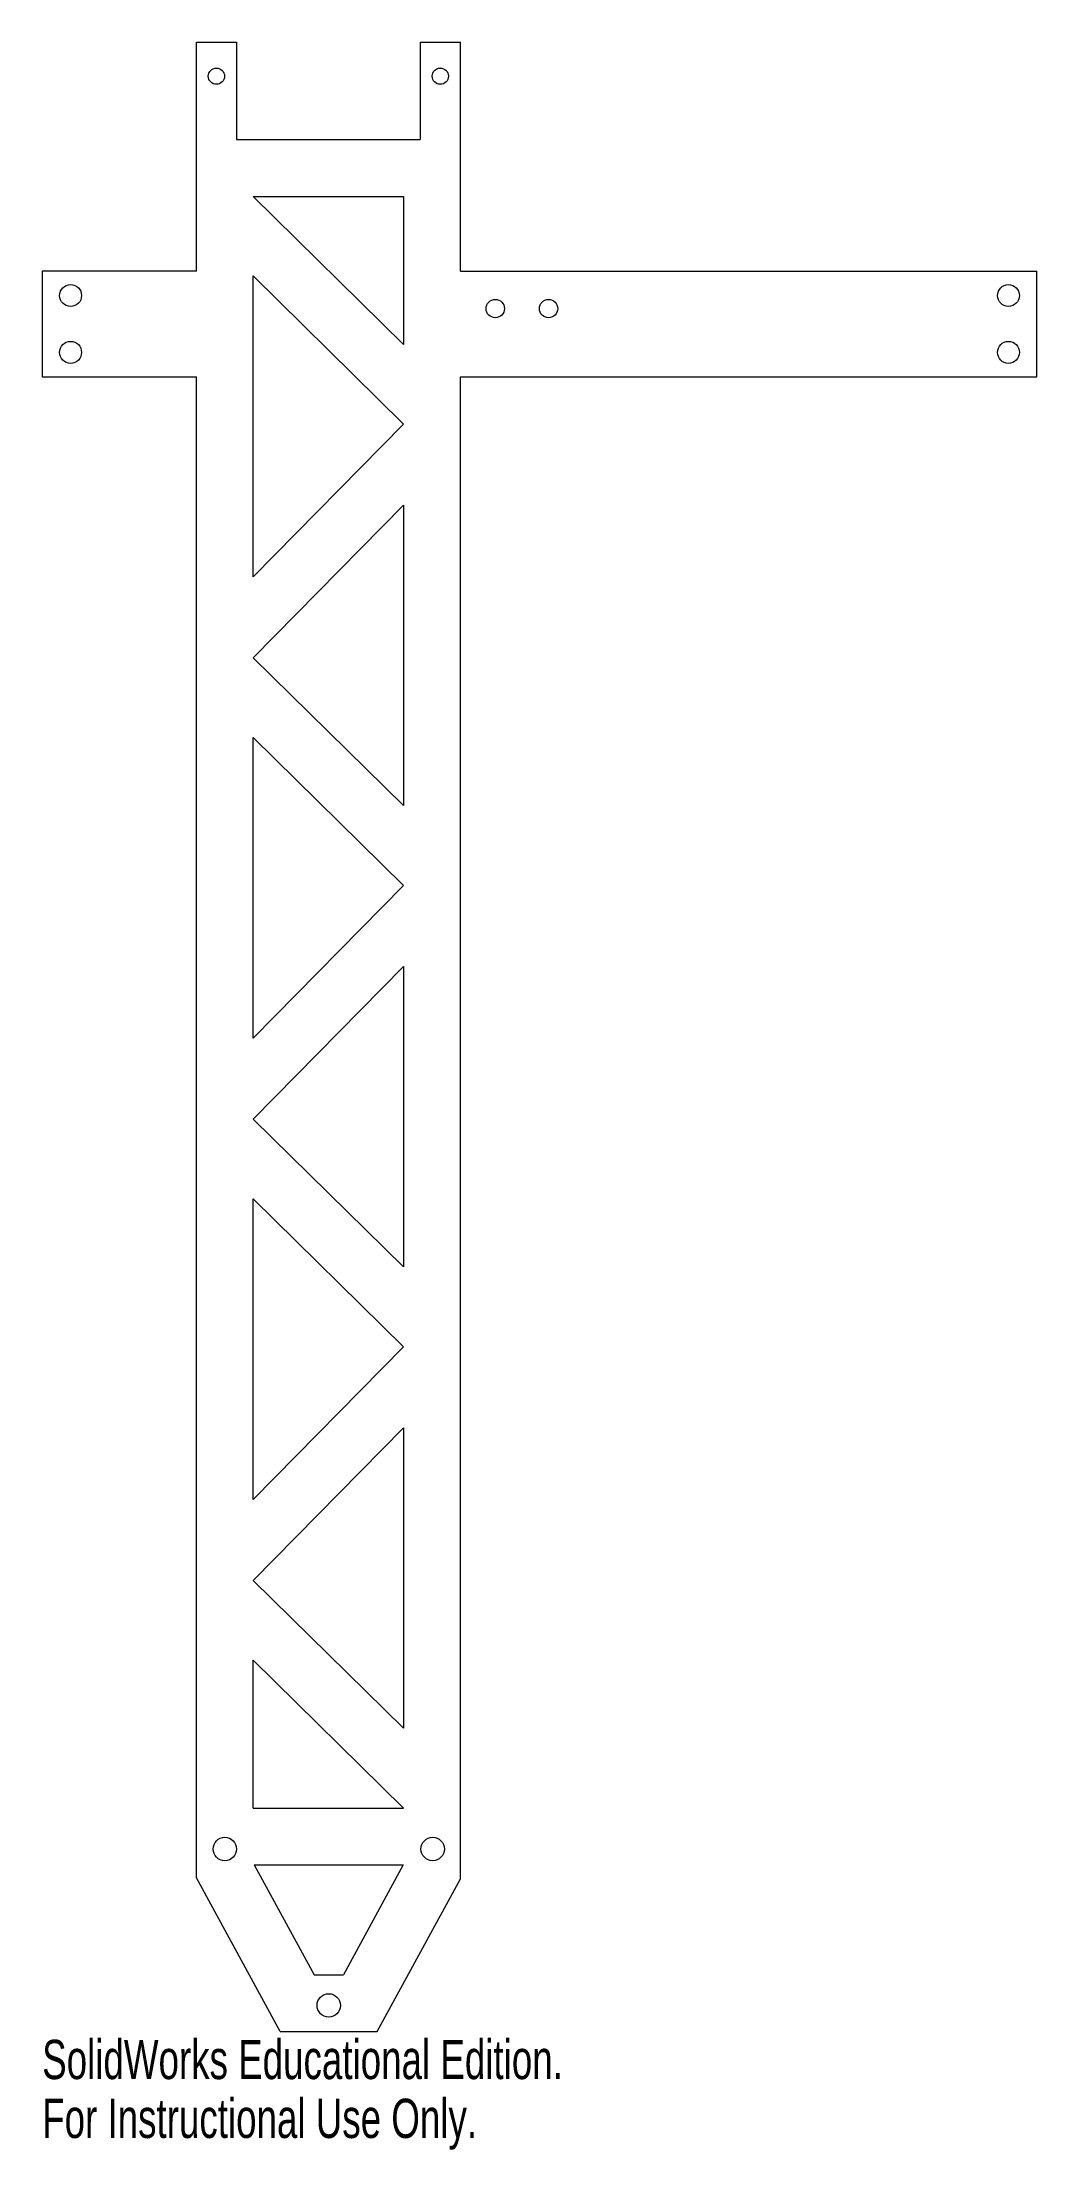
# Model space of a CAD drawing. Header units: millimetres. Extents: x -36 to 86, y -72 to 188.
import ezdxf

# ---------------------------------------------------------------- set-up
doc = ezdxf.new("R2010")
doc.units = ezdxf.units.MM
doc.styles.add('SLDTEXTSTYLE0', font='TXT', dxfattribs={"width": 0.7})

msp = doc.modelspace()

# ---------------------------------------------------------------- linework, layer by layer
at = {"color": 7, "linetype": 'Continuous', "lineweight": 15}
for p, q in [((-17.33, 159.49), (-17.33, 187.69)), ((-17.33, 187.69), (-12.4, 187.69)), ((-12.4, 187.69), (-12.4, 175.69)), ((10.24, 187.69), (15.17, 187.69)), ((10.24, 187.69), (10.24, 175.69)), ((15.17, 159.49), (15.17, 187.69)), ((-12.4, 175.69), (10.24, 175.69)), ((-10.33, 168.69), (8.17, 168.69)), ((-10.33, 168.69), (8.17, 150.48)), ((8.17, 168.69), (8.17, 150.48)), ((-17.33, 159.49), (-36.33, 159.49)), ((-36.33, 159.49), (-36.33, 146.49)), ((-10.36, 121.84), (-10.36, 158.9)), ((-10.36, 158.9), (8.17, 140.66)), ((15.17, 159.49), (86.17, 159.49)), ((86.17, 146.49), (86.17, 159.49)), ((-36.33, 146.49), (-17.33, 146.49)), ((-17.33, -38.35), (-17.33, 146.49)), ((15.17, -38.49), (15.17, 146.49)), ((15.17, 146.49), (86.17, 146.49)), ((-10.36, 121.84), (8.17, 140.66)), ((-10.33, 111.89), (8.17, 130.68)), ((8.17, 130.68), (8.17, 93.68)), ((-10.33, 111.89), (8.17, 93.68)), ((-10.33, 65.06), (-10.33, 102.06)), ((-10.33, 102.06), (8.17, 83.85)), ((-10.33, 65.06), (8.17, 83.85)), ((-10.33, 55.08), (8.17, 73.88)), ((8.17, 73.88), (8.17, 36.87)), ((-10.33, 55.08), (8.17, 36.87)), ((-10.33, 8.25), (-10.33, 45.26)), ((-10.33, 45.26), (8.17, 27.05)), ((-10.33, 8.25), (8.17, 27.05)), ((-10.33, -1.72), (8.17, 17.07)), ((8.17, 17.07), (8.17, -19.93)), ((-10.33, -1.72), (8.17, -19.93)), ((-10.33, -29.76), (-10.33, -11.55)), ((-10.33, -11.55), (8.17, -29.76)), ((-10.33, -29.76), (8.17, -29.76)), ((-7, -57.28), (-17.33, -38.35)), ((-10.23, -36.76), (-2.84, -50.28)), ((-10.23, -36.76), (8.14, -36.76)), ((8.14, -36.76), (0.76, -50.28)), ((4.92, -57.28), (15.17, -38.49)), ((-2.84, -50.28), (0.76, -50.28)), ((-7, -57.28), (4.92, -57.28))]:
    msp.add_line(p, q, dxfattribs=at)
for centre, radius in [((-14.87, 183.5), 1), ((12.7, 183.5), 1), ((-32.83, 156.49), 1.35), ((19.47, 154.89), 1.13), ((26.03, 154.89), 1.13), ((82.67, 156.49), 1.35), ((-32.83, 149.49), 1.35), ((82.67, 149.49), 1.35), ((-13.84, -34.8), 1.44), ((11.76, -34.8), 1.44), ((-1.04, -54.06), 1.44)]:
    msp.add_circle(centre, radius, dxfattribs=at)

# ---------------------------------------------------------------- texts
at = {"color": 7, "linetype": 'Continuous', "char_height": 4.8336, "attachment_point": 1, "style": 'SLDTEXTSTYLE0'}
for s, insert in [('SolidWorks Educational Edition.', (-36.33, -58.3)), ('For Instructional Use Only.', (-36.33, -65.55))]:
    msp.add_mtext(s, dxfattribs=dict(at, insert=insert))

doc.saveas('drawing.dxf')
